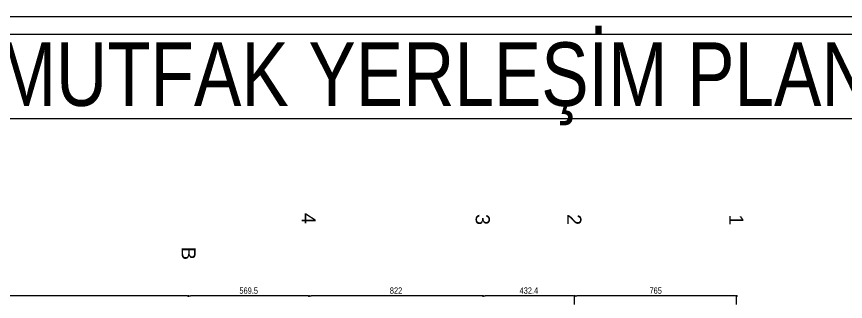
# Model space of a CAD drawing. Header units: millimetres. Extents: x 322668 to 332469, y 13187 to 20117.
# Drawn here: x 326227 to 330141, y 18772 to 20117 of the extents above; entities that cross this region are included whole.
import ezdxf

# ---------------------------------------------------------------- set-up
doc = ezdxf.new("R2010")
doc.units = ezdxf.units.MM
doc.header["$LTSCALE"] = 50
doc.header["$MEASUREMENT"] = 0
doc.header["$PDMODE"] = 3
doc.header["$PDSIZE"] = -0.5
doc.linetypes.add('DUZ', pattern=[0])
doc.layers.get('0').update_dxf_attribs({"linetype": 'CONTINUOUS'})
doc.layers.get('DEFPOINTS').update_dxf_attribs({"linetype": 'CONTINUOUS'})
for name, color, linetype in [('ANTET', 6, 'DUZ'), ('BA_text_material', 12, 'CONTINUOUS'), ('MIM_DUVAR', 4, 'CONTINUOUS'), ('MIM_OLCU-DIS', 1, 'CONTINUOUS')]:
    doc.layers.add(name, color=color, linetype=linetype)
doc.styles.add('OLCU', font='TSIMPLEX.SHX', dxfattribs={"width": 0.7})
doc.styles.get("Standard").update_dxf_attribs({"font": 'arial.ttf', "height": 30})
doc.styles.add('text2', font='arial.ttf', dxfattribs={"width": 0.8})
doc.dimstyles.new('200-OLCU-DIŞ', dxfattribs={"dimtxt": 30, "dimasz": 10, "dimexe": 0, "dimexo": 0, "dimgap": 10, "dimtad": 1, "dimdec": 1, "dimdsep": 46, "dimtxsty": 'OLCU', "dimblk1": 'DOT', "dimblk2": 'DOT', "dimsah": 1, "dimcen": 0, "dimclrd": 7, "dimclre": 7, "dimclrt": 4, "dimadec": 0, "dimazin": 0, "dimtfac": 1, "dimtdec": 1, "dimtix": 1, "dimtmove": 2, "dimatfit": 3, "dimldrblk": 'DOT', "dimfxl": 0, "dimtolj": 1, "dimarcsym": 0})

# ---------------------------------------------------------------- blocks, each defined once
blk = doc.blocks.new('_DOT')
at = {"color": 0, "linetype": 'ByBlock'}
blk.add_line((-0.5, 0), (-1, 0), dxfattribs=at)
at = {"color": 0, "linetype": 'ByBlock', "const_width": 0.5}
blk.add_lwpolyline([(-0.25, 0, 1), (0.25, 0, 1)], format="xyb", close=True, dxfattribs=at)
blk = doc.blocks.new('*D249')
at = {"layer": 'DEFPOINTS', "color": 0}
for p in [(328862.6, 18798), (328862.6, 18408, -60), (329627.6, 18408)]:
    blk.add_point(p, dxfattribs=at)
at = {"layer": 'MIM_OLCU-DIS', "color": 7, "lineweight": -2}
for p, q in [((328862.6, 18758.4), (328862.6, 18798)), ((329617.6, 18798), (328872.6, 18798)), ((329627.6, 18758), (329627.6, 18798))]:
    blk.add_line(p, q, dxfattribs=at)
at = {"layer": 'MIM_OLCU-DIS', "color": 7, "lineweight": -2, "xscale": 10, "yscale": 10, "zscale": 10, "rotation": 180}
blk.add_blockref('_DOT', (328862.6, 18798), dxfattribs=at)
at = {"layer": 'MIM_OLCU-DIS', "color": 7, "lineweight": -2, "xscale": 10, "yscale": 10, "zscale": 10}
blk.add_blockref('_DOT', (329627.6, 18798), dxfattribs=at)
at = {"layer": 'MIM_OLCU-DIS', "color": 4, "insert": (329245.1, 18823), "char_height": 30, "attachment_point": 5, "style": 'OLCU'}
blk.add_mtext('\\A1;765', dxfattribs=at)
blk = doc.blocks.new('*D250')
at = {"layer": 'DEFPOINTS', "color": 0}
for p in [(328430.1, 18833.8, -1578.8), (328430.1, 18798), (328862.6, 18408, -60)]:
    blk.add_point(p, dxfattribs=at)
at = {"layer": 'MIM_OLCU-DIS', "color": 7, "lineweight": -2}
for p, q in [((328430.1, 18798.9), (328430.1, 18798)), ((328852.6, 18798), (328440.1, 18798)), ((328862.6, 18758.4), (328862.6, 18798))]:
    blk.add_line(p, q, dxfattribs=at)
at = {"layer": 'MIM_OLCU-DIS', "color": 7, "lineweight": -2, "xscale": 10, "yscale": 10, "zscale": 10, "rotation": 180}
blk.add_blockref('_DOT', (328430.1, 18798), dxfattribs=at)
at = {"layer": 'MIM_OLCU-DIS', "color": 7, "lineweight": -2, "xscale": 10, "yscale": 10, "zscale": 10}
blk.add_blockref('_DOT', (328862.6, 18798), dxfattribs=at)
at = {"layer": 'MIM_OLCU-DIS', "color": 4, "insert": (328646.4, 18823), "char_height": 30, "attachment_point": 5, "style": 'OLCU'}
blk.add_mtext('\\A1;432.4', dxfattribs=at)
blk = doc.blocks.new('*D251')
at = {"layer": 'DEFPOINTS', "color": 0}
for p in [(327608.1, 18831.5, -1585.5), (328430.1, 18833.8, -1578.8), (327608.1, 18798)]:
    blk.add_point(p, dxfattribs=at)
at = {"layer": 'MIM_OLCU-DIS', "color": 7, "lineweight": -2}
for p, q in [((327608.1, 18798.8), (327608.1, 18798)), ((328420.1, 18798), (327618.1, 18798)), ((328430.1, 18798.9), (328430.1, 18798))]:
    blk.add_line(p, q, dxfattribs=at)
at = {"layer": 'MIM_OLCU-DIS', "color": 7, "lineweight": -2, "xscale": 10, "yscale": 10, "zscale": 10, "rotation": 180}
blk.add_blockref('_DOT', (327608.1, 18798), dxfattribs=at)
at = {"layer": 'MIM_OLCU-DIS', "color": 7, "lineweight": -2, "xscale": 10, "yscale": 10, "zscale": 10}
blk.add_blockref('_DOT', (328430.1, 18798), dxfattribs=at)
at = {"layer": 'MIM_OLCU-DIS', "color": 4, "insert": (328019.1, 18823), "char_height": 30, "attachment_point": 5, "style": 'OLCU'}
blk.add_mtext('\\A1;822', dxfattribs=at)
blk = doc.blocks.new('*D252')
at = {"layer": 'DEFPOINTS', "color": 0}
for p in [(327608.1, 18831.5, -1585.5), (327038.6, 18798, -1682.5), (327038.6, 18798)]:
    blk.add_point(p, dxfattribs=at)
at = {"layer": 'MIM_OLCU-DIS', "color": 7, "lineweight": -2}
for p, q in [((327598.1, 18798), (327048.6, 18798)), ((327608.1, 18798.8), (327608.1, 18798))]:
    blk.add_line(p, q, dxfattribs=at)
at = {"layer": 'MIM_OLCU-DIS', "color": 7, "lineweight": -2, "xscale": 10, "yscale": 10, "zscale": 10, "rotation": 180}
blk.add_blockref('_DOT', (327038.6, 18798), dxfattribs=at)
at = {"layer": 'MIM_OLCU-DIS', "color": 7, "lineweight": -2, "xscale": 10, "yscale": 10, "zscale": 10}
blk.add_blockref('_DOT', (327608.1, 18798), dxfattribs=at)
at = {"layer": 'MIM_OLCU-DIS', "color": 4, "insert": (327323.4, 18823), "char_height": 30, "attachment_point": 5, "style": 'OLCU'}
blk.add_mtext('\\A1;569.5', dxfattribs=at)
blk = doc.blocks.new('*D253')
at = {"layer": 'DEFPOINTS', "color": 0}
for p in [(324734.6, 18815.8, -1633.8), (324734.6, 18798), (327038.6, 18798, -1682.5)]:
    blk.add_point(p, dxfattribs=at)
at = {"layer": 'MIM_OLCU-DIS', "color": 7, "lineweight": -2}
for p, q in [((324734.6, 18798.4), (324734.6, 18798)), ((327028.6, 18798), (324744.6, 18798))]:
    blk.add_line(p, q, dxfattribs=at)
at = {"layer": 'MIM_OLCU-DIS', "color": 7, "lineweight": -2, "xscale": 10, "yscale": 10, "zscale": 10, "rotation": 180}
blk.add_blockref('_DOT', (324734.6, 18798), dxfattribs=at)
at = {"layer": 'MIM_OLCU-DIS', "color": 7, "lineweight": -2, "xscale": 10, "yscale": 10, "zscale": 10}
blk.add_blockref('_DOT', (327038.6, 18798), dxfattribs=at)
at = {"layer": 'MIM_OLCU-DIS', "color": 4, "insert": (325886.6, 18823), "char_height": 30, "attachment_point": 5, "style": 'OLCU'}
blk.add_mtext('\\A1;2304', dxfattribs=at)

msp = doc.modelspace()

# ---------------------------------------------------------------- linework, layer by layer
at = {"layer": 'ANTET'}
msp.add_lwpolyline([(322668.1, 13186.53), (322668.1, 20116.53), (332469.1, 20116.53), (332469.1, 13186.53)], close=True, dxfattribs=at)
at = {"layer": 'ANTET', "color": 171}
msp.add_lwpolyline([(322750.6, 13269.03), (322750.6, 20034.03), (332386.6, 20034.03), (332386.6, 13269.03)], close=True, dxfattribs=at)

# ---------------------------------------------------------------- texts
at = {"layer": 'BA_text_material', "style": 'text2', "width": 0.8}
msp.add_text('%%UARÇELİK/ÇAYIROVA MUTFAK YERLEŞİM PLANI. ', height=300, dxfattribs=at).set_placement((322780.82, 19694.89))
at = {"layer": 'MIM_DUVAR', "char_height": 66.67, "attachment_point": 1, "rotation": 270}
for s, insert in [('4', (327639.85, 19189.85, 2243.33)), ('3', (328461.85, 19184.56, 2250.83)), ('2', (328894.29, 19184.21, 2183.33)), ('1', (329659.29, 19183.13, 2190.83)), ('B', (327073.07, 19029.72, 2243.33))]:
    msp.add_mtext_dynamic_manual_height_columns(s, width=71.9442, gutter_width=200, heights=[0], dxfattribs=dict(at, insert=insert))

# ---------------------------------------------------------------- dimensions: what is measured, and where the dimension line sits
at = {"layer": 'MIM_OLCU-DIS'}
for base, p1, p2, picture, middle in [((324734.62, 18797.96), (327038.62, 18797.96, -1682.5), (324734.62, 18815.78, -1633.83), '*D253', (325886.62, 18822.96)), ((327038.62, 18797.96), (327608.14, 18831.5, -1585.51), (327038.62, 18797.96, -1682.5), '*D252', (327323.38, 18822.96)), ((327608.14, 18797.96), (328430.14, 18833.82, -1578.82), (327608.14, 18831.5, -1585.51), '*D251', (328019.14, 18822.96)), ((328430.144, 18797.9638), (328862.5872, 18407.9638, -60), (328430.144, 18833.8188, -1578.8153), '*D250', (328646.3656, 18822.9638)), ((328862.59, 18797.96), (329627.59, 18407.96), (328862.59, 18407.96, -60), '*D249', (329245.09, 18822.96))]:
    dim = msp.add_linear_dim(base=base, p1=p1, p2=p2, dimstyle='200-OLCU-DIŞ', dxfattribs=at)
    dim.commit()
    dim.dimension.update_dxf_attribs({"geometry": picture, "text_midpoint": middle})

doc.saveas('drawing.dxf')
